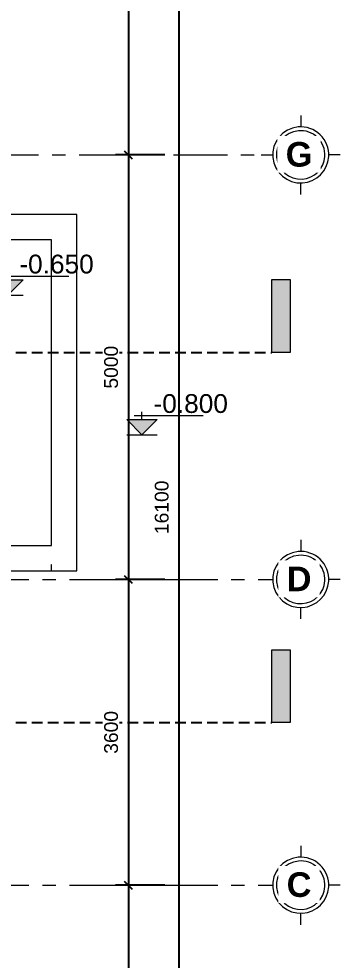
# Model space of a CAD drawing. Header units: millimetres. Extents: x 2164007 to 2324354, y -2513385 to -2308978.
# Drawn here: x 2232777 to 2236561, y -2392506 to -2381420 of the extents above; entities that cross this region are included whole.
import ezdxf

# ---------------------------------------------------------------- set-up
doc = ezdxf.new("R2010")
doc.units = ezdxf.units.MM
for name, pattern in [('DASHED2', [0.375, 0.25, -0.125]), ('Grid Line', [22.225, 12.7, -3.175, 3.175, -3.175]), ('Hidden', [7.14375, 4.7625, -2.38125]), ('HIDDEN2', [0.1875, 0.125, -0.0625])]:
    doc.linetypes.add(name, pattern=pattern)
for name, color, linetype, lineweight in [('A-ANNO-DIMS', 211, 'Continuous', 9), ('A-DETL', 8, 'Continuous', 9), ('A-FLOR', 8, 'Continuous', 13), ('G-ANNO-DIMS', 111, 'Continuous', 9), ('G-ANNO-SYMB', 111, 'Continuous', 9), ('S-GRID', 8, 'Continuous', 9), ('S-GRID-IDEN', 8, 'Continuous', 9)]:
    doc.layers.add(name, color=color, linetype=linetype, lineweight=lineweight)
doc.layers.add('NETGIONG', color=21, linetype='HIDDEN2')
doc.styles.add('Arial_1', font='arial.ttf', dxfattribs={"height": 162.282934})
doc.styles.add('Arial_3', font='arial.ttf', dxfattribs={"height": 177.035928})
doc.styles.add('Arial_B', font='arialbd.ttf', dxfattribs={"height": 190.266788})
doc.dimstyles.new('Dim_dai_ca_vu', dxfattribs={"dimscale": 304.8, "dimtxt": 165, "dimasz": 0.292969, "dimexe": 0.492126, "dimexo": 0.0625, "dimgap": 0.393701, "dimtad": 1, "dimdec": 0, "dimzin": 0, "dimdsep": 46, "dimtxsty": 'Arial_1', "dimblk1": 'OBLIQUE', "dimblk2": 'OBLIQUE', "dimsah": 1, "dimcen": 0.09, "dimdle": 0.492126, "dimadec": 0, "dimazin": 0, "dimtfac": 1, "dimtdec": 4, "dimtix": 1, "dimtmove": 0, "dimatfit": 3, "dimfxl": 0.984252, "dimfxlon": 1, "dimtvp": 1, "dimtfill": 1, "dimtolj": 1, "dimtzin": 0, "dimarcsym": 2})

# ---------------------------------------------------------------- blocks, each defined once
blk = doc.blocks.new('Grid - Structural Grid-308830-TÂ_NG 1')
at = {"layer": 'S-GRID-IDEN'}
for p, q in [((0, 5.16875), (0, 3.66875)), ((-5.16875, 0), (-3.66875, 0)), ((5.16875, 0), (3.66875, 0)), ((0, -5.16875), (0, -3.66875))]:
    blk.add_line(p, q, dxfattribs=at)
at = {"layer": 'S-GRID-IDEN', "lineweight": 13}
for start, end in [(86.5905687, 185.4173466), (3.4094313, 86.5905687), (275.4173466, 3.4094313), (185.4173466, 275.4173466)]:
    blk.add_arc((0, 0), 3.66875, start, end, dxfattribs=at)
at = {"layer": 'S-GRID-IDEN'}
for start, end in [(86.5905687, 185.4173466), (3.4094313, 86.5905687), (275.4173466, 3.4094313), (185.4173466, 275.4173466)]:
    blk.add_arc((0, 0), 3.16875, start, end, dxfattribs=at)
blk = doc.blocks.new('Section - 3_32_ x 3_8_-54337-TÂ_NG 1')
at = {"layer": 'G-ANNO-SYMB'}
blk.add_hatch(color=256, dxfattribs=at).paths.add_polyline_path([(0, 9.525), (0, 0), (-2.38125, 0), (-2.38125, 9.525)], flags=0)
for p, q in [((0, 9.525), (-2.38125, 9.525)), ((-2.38125, 9.525), (-2.38125, 0)), ((0, 0), (0, 9.525)), ((-2.38125, 0), (0, 0))]:
    blk.add_line(p, q, dxfattribs=at)
blk = doc.blocks.new('Spot Elevations - M_Spot Elevation - Exterior Filled 2-332856-TÂ_NG 1')
at = {"layer": 'G-ANNO-DIMS'}
blk.add_hatch(color=256, dxfattribs=at).paths.add_polyline_path([(2, 2), (0, 0), (-2, 2)], flags=0)
for p, q in [((-1, 2.5), (8, 2.5)), ((0, 2), (0, 3)), ((0, 0), (-2, 2)), ((-2, 2), (2, 2)), ((2, 2), (0, 0)), ((-2, 0), (2, 0))]:
    blk.add_line(p, q, dxfattribs=at)
blk = doc.blocks.new('_Oblique')
at = {"color": 0, "linetype": 'ByBlock', "lineweight": -2}
blk.add_line((-0.5, -0.5), (0.5, 0.5), dxfattribs=at)
blk = doc.blocks.new('*D378')
at = {"layer": 'A-ANNO-DIMS', "color": 0, "lineweight": -2}
for p, q in [((2234067, -2378973), (2234067, -2383173)), ((2234498, -2379123), (2233917, -2379123)), ((2234498, -2383023), (2233917, -2383023))]:
    blk.add_line(p, q, dxfattribs=at)
at = {"layer": 'Defpoints', "color": 0}
for p in [(2234517, -2379123), (2234067, -2383023), (2234517, -2383023)]:
    blk.add_point(p, dxfattribs=at)
at = {"layer": 'A-ANNO-DIMS', "color": 0, "lineweight": -2, "xscale": 89.296875, "yscale": 89.296875, "zscale": 89.296875}
for p, rotation in [((2234067, -2379123), 90), ((2234067, -2383023), 270)]:
    blk.add_blockref('_Oblique', p, dxfattribs=dict(at, rotation=rotation))
at = {"layer": 'A-ANNO-DIMS', "color": 0, "insert": (2233864, -2381073), "char_height": 162.3, "attachment_point": 5, "rotation": 90, "style": 'Arial_1', "bg_fill": 3, "box_fill_scale": 1.1, "bg_fill_color": 256, "bg_fill_true_color": 13158600, "bg_fill_transparency": 5111894}
blk.add_mtext('\\A1;3900', dxfattribs=at)
blk = doc.blocks.new('*D379')
at = {"layer": 'A-ANNO-DIMS', "color": 0, "lineweight": -2}
for p, q in [((2234067, -2382873), (2234067, -2388173)), ((2234498, -2383023), (2233917, -2383023)), ((2234498, -2388023), (2233917, -2388023))]:
    blk.add_line(p, q, dxfattribs=at)
at = {"layer": 'Defpoints', "color": 0}
for p in [(2234517, -2383023), (2234067, -2388023), (2234517, -2388023)]:
    blk.add_point(p, dxfattribs=at)
at = {"layer": 'A-ANNO-DIMS', "color": 0, "lineweight": -2, "xscale": 89.296875, "yscale": 89.296875, "zscale": 89.296875}
for p, rotation in [((2234067, -2383023), 90), ((2234067, -2388023), 270)]:
    blk.add_blockref('_Oblique', p, dxfattribs=dict(at, rotation=rotation))
at = {"layer": 'A-ANNO-DIMS', "color": 0, "insert": (2233864, -2385523), "char_height": 162.3, "attachment_point": 5, "rotation": 90, "style": 'Arial_1', "bg_fill": 3, "box_fill_scale": 1.1, "bg_fill_color": 256, "bg_fill_true_color": 13158600, "bg_fill_transparency": 12207052}
blk.add_mtext('\\A1;5000', dxfattribs=at)
blk = doc.blocks.new('*D380')
at = {"layer": 'A-ANNO-DIMS', "color": 0, "lineweight": -2}
for p, q in [((2234067, -2387873), (2234067, -2391773)), ((2234498, -2388023), (2233917, -2388023)), ((2234498, -2391623), (2233917, -2391623))]:
    blk.add_line(p, q, dxfattribs=at)
at = {"layer": 'Defpoints', "color": 0}
for p in [(2234517, -2388023), (2234067, -2391623), (2234517, -2391623)]:
    blk.add_point(p, dxfattribs=at)
at = {"layer": 'A-ANNO-DIMS', "color": 0, "lineweight": -2, "xscale": 89.296875, "yscale": 89.296875, "zscale": 89.296875}
for p, rotation in [((2234067, -2388023), 90), ((2234067, -2391623), 270)]:
    blk.add_blockref('_Oblique', p, dxfattribs=dict(at, rotation=rotation))
at = {"layer": 'A-ANNO-DIMS', "color": 0, "insert": (2233864, -2389823), "char_height": 162.3, "attachment_point": 5, "rotation": 90, "style": 'Arial_1', "bg_fill": 3, "box_fill_scale": 1.1, "bg_fill_color": 256, "bg_fill_true_color": 13158600, "bg_fill_transparency": 3039364}
blk.add_mtext('\\A1;3600', dxfattribs=at)
blk = doc.blocks.new('*D381')
at = {"layer": 'A-ANNO-DIMS', "color": 0, "lineweight": -2}
for p, q in [((2234067, -2391473), (2234067, -2395373)), ((2234498, -2391623), (2233917, -2391623)), ((2234498, -2395223), (2233917, -2395223))]:
    blk.add_line(p, q, dxfattribs=at)
at = {"layer": 'Defpoints', "color": 0}
for p in [(2234517, -2391623), (2234067, -2395223), (2234517, -2395223)]:
    blk.add_point(p, dxfattribs=at)
at = {"layer": 'A-ANNO-DIMS', "color": 0, "lineweight": -2, "xscale": 89.296875, "yscale": 89.296875, "zscale": 89.296875}
for p, rotation in [((2234067, -2391623), 90), ((2234067, -2395223), 270)]:
    blk.add_blockref('_Oblique', p, dxfattribs=dict(at, rotation=rotation))
at = {"layer": 'A-ANNO-DIMS', "color": 0, "insert": (2233864, -2393423), "char_height": 162.3, "attachment_point": 5, "rotation": 90, "style": 'Arial_1', "bg_fill": 3, "box_fill_scale": 1.1, "bg_fill_color": 256, "bg_fill_true_color": 13158600, "bg_fill_transparency": 3050200}
blk.add_mtext('\\A1;3600', dxfattribs=at)
blk = doc.blocks.new('*D382')
at = {"layer": 'A-ANNO-DIMS', "color": 0, "lineweight": -2}
for p, q in [((2234663, -2378973), (2234663, -2395373)), ((2235094, -2379123), (2234513, -2379123)), ((2235094, -2395223), (2234513, -2395223))]:
    blk.add_line(p, q, dxfattribs=at)
at = {"layer": 'Defpoints', "color": 0}
for p in [(2235113, -2379123), (2234663, -2395223), (2235113, -2395223)]:
    blk.add_point(p, dxfattribs=at)
at = {"layer": 'A-ANNO-DIMS', "color": 0, "lineweight": -2, "xscale": 89.296875, "yscale": 89.296875, "zscale": 89.296875}
for p, rotation in [((2234663, -2379123), 90), ((2234663, -2395223), 270)]:
    blk.add_blockref('_Oblique', p, dxfattribs=dict(at, rotation=rotation))
at = {"layer": 'A-ANNO-DIMS', "color": 0, "insert": (2234460, -2387173), "char_height": 162.3, "attachment_point": 5, "rotation": 90, "style": 'Arial_1', "bg_fill": 3, "box_fill_scale": 1.1, "bg_fill_color": 256, "bg_fill_true_color": 13158600, "bg_fill_transparency": 3050200}
blk.add_mtext('\\A1;16100', dxfattribs=at)

msp = doc.modelspace()

# ---------------------------------------------------------------- linework, layer by layer
at = {"layer": 'A-DETL', "linetype": 'Hidden'}
for p, q in [((2233161.2, -2384022.7), (2232261.2, -2384022.7)), ((2233161.2, -2387622.7), (2233161.2, -2384022.7)), ((2231976.2, -2387622.7), (2233161.2, -2387622.7)), ((2233161.2, -2387922.7), (2233161.2, -2387842.7))]:
    msp.add_line(p, q, dxfattribs=at)
at = {"layer": 'A-FLOR'}
for p, q in [((2233461.2, -2383722.7), (2231961.2, -2383722.7)), ((2233461.2, -2387922.7), (2233461.2, -2383722.7)), ((2231976.2, -2387922.7), (2233461.2, -2387922.7))]:
    msp.add_line(p, q, dxfattribs=at)
at = {"layer": 'NETGIONG', "color": 5, "linetype": 'DASHED2', "lineweight": 25, "ltscale": 500}
for p, q in [((2206680.7, -2385348.2), (2235758.4, -2385348.2)), ((2206680.7, -2389708.2), (2235758.4, -2389708.2))]:
    msp.add_line(p, q, dxfattribs=at)
at = {"layer": 'S-GRID', "linetype": 'Grid Line', "ltscale": 50}
for p, q in [((2211261.2, -2383022.7), (2235631, -2383022.7)), ((2216703.9, -2388022.7), (2235631, -2388022.7)), ((2216703.9, -2391622.7), (2235631, -2391622.7))]:
    msp.add_line(p, q, dxfattribs=at)

# ---------------------------------------------------------------- block references
at = {"layer": 'G-ANNO-DIMS', "xscale": 90, "yscale": 90, "zscale": 89.99999999999996}
for p in [(2232646.4, -2384675), (2234226.9, -2386317.4)]:
    msp.add_blockref('Spot Elevations - M_Spot Elevation - Exterior Filled 2-332856-TÂ_NG 1', p, dxfattribs=at)
at = {"layer": 'G-ANNO-SYMB', "extrusion": (0, 0, -1), "xscale": 90, "yscale": 90, "zscale": 89.99999999999996}
for p in [(-2235758.4, -2385348.2), (-2235758.4, -2389708.2)]:
    msp.add_blockref('Section - 3_32_ x 3_8_-54337-TÂ_NG 1', p, dxfattribs=at)
at = {"layer": 'S-GRID-IDEN', "xscale": 90, "yscale": 90, "zscale": 89.99999999999996, "rotation": 270}
for p in [(2236096.2, -2383022.7), (2236096.2, -2388022.7), (2236096.2, -2391622.7)]:
    msp.add_blockref('Grid - Structural Grid-308830-TÂ_NG 1', p, dxfattribs=at)

# ---------------------------------------------------------------- texts
at = {"layer": 'G-ANNO-DIMS', "char_height": 221.29, "width": 1044.9, "attachment_point": 1, "line_spacing_factor": 0.938532, "style": 'Arial_3'}
for s, insert in [('-0.650', (2232782.6, -2384197.5)), ('-0.800', (2234363, -2385840))]:
    msp.add_mtext(s, dxfattribs=dict(at, insert=insert))

# ---------------------------------------------------------------- next in the draw order: texts
at = {"layer": 'S-GRID-IDEN', "char_height": 289.967, "attachment_point": 2, "line_spacing_factor": 0.938532, "style": 'Arial_B', "bg_fill": 3, "box_fill_scale": 1.25, "bg_fill_color": 0, "bg_fill_transparency": 0}
for s, insert, width in [('\\fArial|b1|i0|c163|p34|;G', (2236077.1, -2382870.9), 366.903), ('\\fArial|b1|i0|c163|p34|;D', (2236077.1, -2387870.9), 339.471), ('\\fArial|b1|i0|c163|p34|;C', (2236077.1, -2391470.9), 339.471)]:
    msp.add_mtext(s, dxfattribs=dict(at, insert=insert, width=width))

# ---------------------------------------------------------------- next in the draw order: dimensions: what is measured, and where the dimension line sits
at = {"layer": 'A-ANNO-DIMS'}
dim = msp.add_linear_dim(base=(2234067.1, -2383022.7), p1=(2234517.1, -2379122.7), p2=(2234517.1, -2383022.7), angle=90, dimstyle='Dim_dai_ca_vu', override={"dimpost": '<>', "dimfxl": 3900}, dxfattribs=at)
dim.commit()
dim.dimension.update_dxf_attribs({"geometry": '*D378', "text_midpoint": (2233864.2, -2381072.7)})

# ---------------------------------------------------------------- next in the draw order: dimensions: what is measured, and where the dimension line sits
dim = msp.add_linear_dim(base=(2234067.1, -2388022.7), p1=(2234517.1, -2383022.7), p2=(2234517.1, -2388022.7), angle=90, dimstyle='Dim_dai_ca_vu', override={"dimpost": '<>', "dimfxl": 5000}, dxfattribs=at)
dim.commit()
dim.dimension.update_dxf_attribs({"geometry": '*D379', "text_midpoint": (2233864.3, -2385522.7)})

# ---------------------------------------------------------------- next in the draw order: dimensions: what is measured, and where the dimension line sits
dim = msp.add_linear_dim(base=(2234067.1, -2391622.7), p1=(2234517.1, -2388022.7), p2=(2234517.1, -2391622.7), angle=90, dimstyle='Dim_dai_ca_vu', override={"dimpost": '<>', "dimfxl": 3600}, dxfattribs=at)
dim.commit()
dim.dimension.update_dxf_attribs({"geometry": '*D380', "text_midpoint": (2233864.2, -2389822.7)})

# ---------------------------------------------------------------- next in the draw order: dimensions: what is measured, and where the dimension line sits
dim = msp.add_linear_dim(base=(2234067.1, -2395222.7), p1=(2234517.1, -2391622.7), p2=(2234517.1, -2395222.7), angle=90, dimstyle='Dim_dai_ca_vu', override={"dimpost": '<>', "dimfxl": 3600}, dxfattribs=at)
dim.commit()
dim.dimension.update_dxf_attribs({"geometry": '*D381', "text_midpoint": (2233864.2, -2393422.7)})

# ---------------------------------------------------------------- next in the draw order: dimensions: what is measured, and where the dimension line sits
dim = msp.add_linear_dim(base=(2234663.4, -2395222.7), p1=(2235113.4, -2379122.7), p2=(2235113.4, -2395222.7), angle=90, dimstyle='Dim_dai_ca_vu', override={"dimpost": '<>', "dimfxl": 16100}, dxfattribs=at)
dim.commit()
dim.dimension.update_dxf_attribs({"geometry": '*D382', "text_midpoint": (2234460.5, -2387172.7)})

doc.saveas('drawing.dxf')
